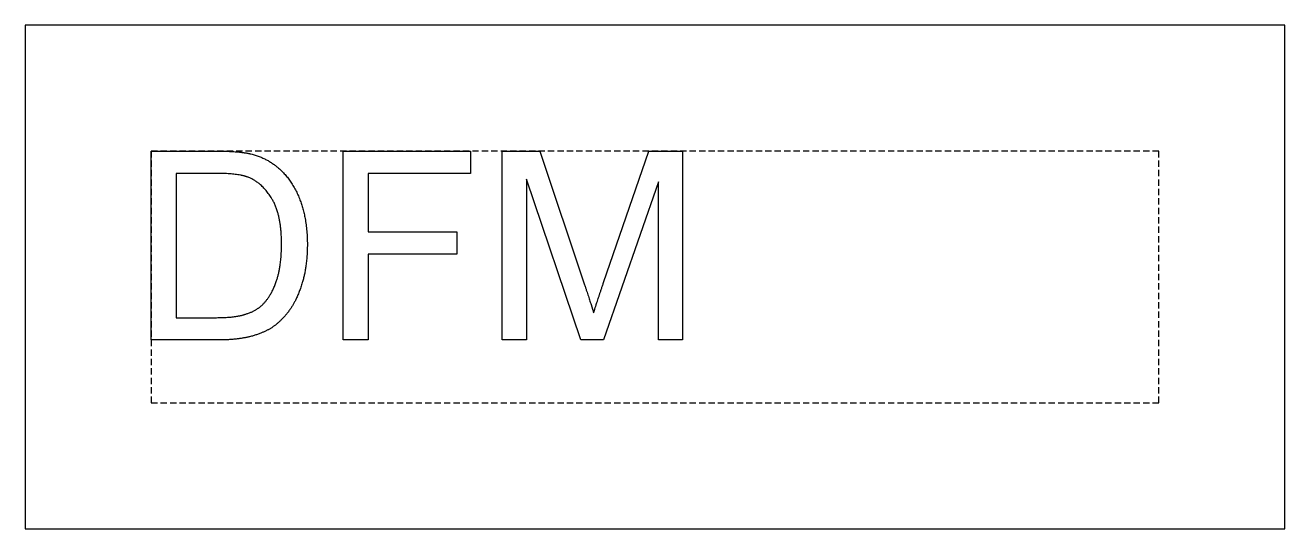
# Model space of a CAD drawing. Header units: millimetres. Extents: x 0 to 100, y 0 to 40.
import ezdxf

# ---------------------------------------------------------------- set-up
doc = ezdxf.new("R2010")
doc.units = ezdxf.units.MM
doc.linetypes.add('DASHED', pattern=[0.75, 0.5, -0.25])
doc.layers.get('0').update_dxf_attribs({"linetype": 'CONTINUOUS'})

msp = doc.modelspace()

# ---------------------------------------------------------------- linework, layer by layer
for p, q in [((100, 40), (0, 40)), ((0, 40), (0, 0)), ((100, 0), (100, 40)), ((10, 15), (10, 30)), ((10, 30), (15.17, 30)), ((25.24, 15), (25.24, 30)), ((25.24, 30), (35.35, 30)), ((35.35, 30), (35.35, 28.23)), ((37.87, 15), (37.87, 30)), ((37.87, 30), (40.86, 30)), ((40.86, 30), (44.41, 19.38)), ((45.92, 19.56), (49.52, 30)), ((49.52, 30), (52.19, 30)), ((52.19, 30), (52.19, 15)), ((15.14, 28.23), (11.98, 28.23)), ((11.98, 28.23), (11.98, 16.77)), ((35.35, 28.23), (27.22, 28.23)), ((27.22, 28.23), (27.22, 23.58)), ((44.12, 15), (39.79, 27.77)), ((39.79, 27.77), (39.79, 15)), ((50.27, 27.55), (45.91, 15)), ((50.27, 15), (50.27, 27.55)), ((27.22, 23.58), (34.26, 23.58)), ((34.26, 23.58), (34.26, 21.81)), ((34.26, 21.81), (27.22, 21.81)), ((27.22, 21.81), (27.22, 15)), ((11.98, 16.77), (15.19, 16.77)), ((15.41, 15), (10, 15)), ((27.22, 15), (25.24, 15)), ((39.79, 15), (37.87, 15)), ((45.91, 15), (44.12, 15)), ((52.19, 15), (50.27, 15)), ((0, 0), (100, 0))]:
    msp.add_line(p, q)
at = {"linetype": 'DASHED'}
for p, q in [((90, 30), (10, 30)), ((10, 30), (10, 10)), ((90, 10), (90, 30)), ((10, 10), (90, 10))]:
    msp.add_line(p, q, dxfattribs=at)
for points in [[(15.17, 30), (16.92, 30), (17.84, 29.79)], [(17.84, 29.79), (19.13, 29.49), (20.04, 28.71)], [(17.7, 27.92), (16.91, 28.23), (15.14, 28.23)], [(20.04, 28.71), (21.22, 27.71), (21.81, 26.14)], [(19.58, 26.22), (18.81, 27.49), (17.7, 27.92)], [(20.35, 22.61), (20.35, 24.97), (19.58, 26.22)], [(21.81, 26.14), (22.4, 24.59), (22.4, 22.58)], [(19.96, 19.72), (20.35, 20.91), (20.35, 22.61)], [(22.4, 22.58), (22.4, 20.87), (22, 19.55)], [(18.86, 17.82), (19.57, 18.53), (19.96, 19.72)], [(22, 19.55), (21.6, 18.23), (20.98, 17.36)], [(44.41, 19.38), (44.9, 17.9), (45.13, 17.16)], [(45.13, 17.16), (45.38, 17.98), (45.92, 19.56)], [(15.19, 16.77), (16.67, 16.77), (17.51, 17.05)], [(17.51, 17.05), (18.36, 17.32), (18.86, 17.82)], [(20.98, 17.36), (20.35, 16.5), (19.61, 16)], [(19.61, 16), (18.87, 15.51), (17.82, 15.26)], [(17.82, 15.26), (16.77, 15), (15.41, 15)]]:
    msp.add_open_spline(points, degree=2)

doc.saveas('drawing.dxf')
